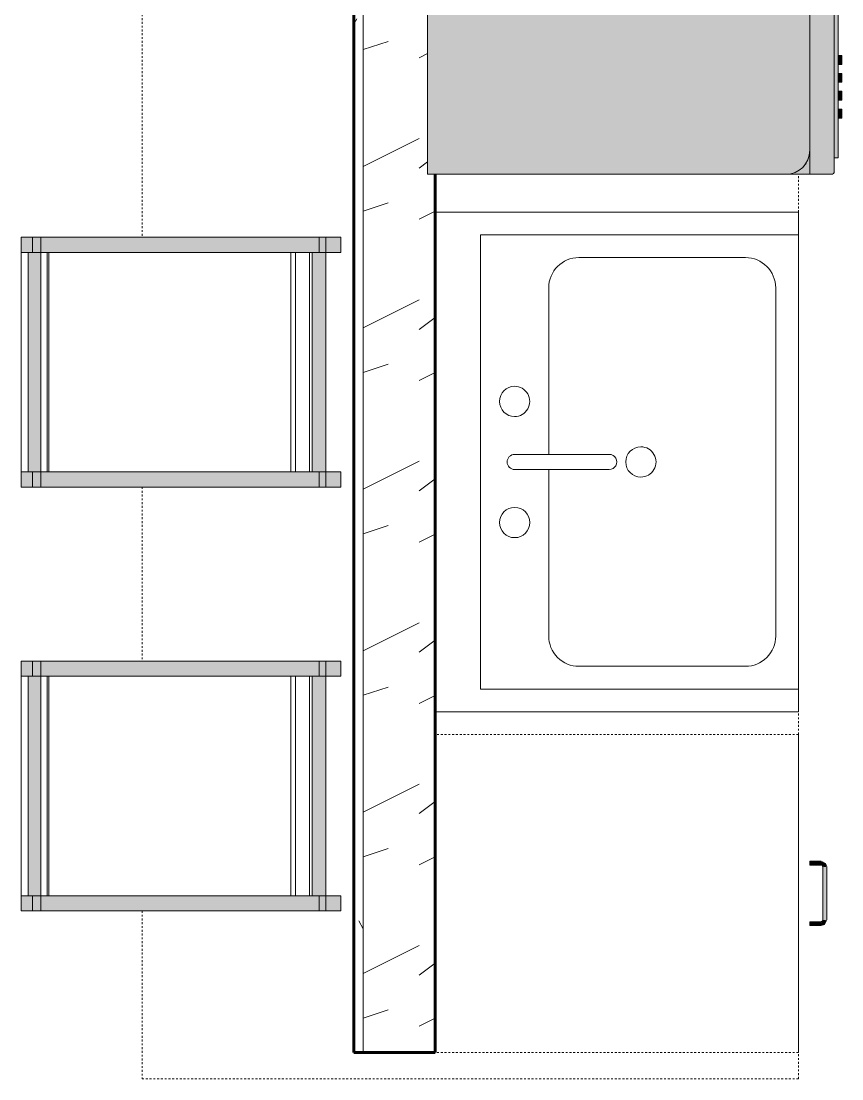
# Model space of a CAD drawing. Header units: inches. Extents: x -4169 to -1846, y 9706 to 12377.
# Drawn here: x -3640.9 to -3586.6, y 10031.1 to 10100.9 of the extents above; entities that cross this region are included whole.
import ezdxf

# ---------------------------------------------------------------- set-up
doc = ezdxf.new("R2010")
doc.units = ezdxf.units.IN
doc.header["$MEASUREMENT"] = 0
doc.linetypes.add('Dash', pattern=[0.25, 0.125, -0.125])
for name, color, linetype, lineweight in [('0-1', 7, 'Continuous', 5), ('0-2', 90, 'Continuous', 18), ('A-WALL-3', 50, 'Continuous', 60), ('A-WALL-4', 90, 'Continuous', 18), ('A-WALL-PATT-1', 250, 'Continuous', 9), ('A-WALL-PATT-2', 253, 'Continuous', 9), ('I-FURN-1', 250, 'Continuous', 9), ('I-FURN-2', 9, 'Continuous', 9), ('P-SANR-FIXT-2', 250, 'Continuous', 9), ('Q-CASE', 31, 'Continuous', 9), ('Q-CASE-3', 250, 'Continuous', 9), ('Q-CASE-HDLN-1', 250, 'Dash', 9), ('Q-CASE-HDLN-2', 31, 'Continuous', 9), ('Q-SPCQ-1', 250, 'Continuous', 9), ('Q-SPCQ-2', 55, 'Continuous', 9)]:
    doc.layers.add(name, color=color, linetype=linetype, lineweight=lineweight)

# ---------------------------------------------------------------- blocks, each defined once
blk = doc.blocks.new('OD_CW_Countertop - OD_CW_Countertop-2487201-ENLARGED RCP - 3RD FLOOR PLAN')
at = {"layer": 'Q-CASE-HDLN-1'}
for p, q in [((11.829, 24), (0.738, 24)), ((0.738, 24), (0.738, -19.375)), ((39.829, 24), (28.329, 24)), ((71.052, 24), (56.329, 24)), ((99.052, 24), (87.552, 24)), ((129.263, 24), (115.552, 24)), ((129.263, -19.375), (129.263, 24)), ((0.738, -19.375), (60.488, -19.375)), ((84.488, -19.375), (129.263, -19.375))]:
    blk.add_line(p, q, dxfattribs=at)
blk = doc.blocks.new('Sink Kitchen-Single - 30_ x 21_-1372827-ENLARGED RCP - 3RD FLOOR PLAN')
at = {"layer": 'P-SANR-FIXT-2'}
for p, q in [((-14.382, 10.408), (15.618, 10.408)), ((-14.382, -10.592), (-14.382, 10.408)), ((15.618, 10.408), (15.618, -10.592)), ((-10.882, 8.908), (12.118, 8.908)), ((-12.882, -4.092), (-12.882, 6.908)), ((14.118, 6.908), (14.118, -4.092)), ((0.118, -8.342), (0.118, -2.092)), ((1.118, -8.342), (1.118, -2.092)), ((0.118, -6.092), (-10.882, -6.092)), ((12.118, -6.092), (1.118, -6.092)), ((15.618, -10.592), (-14.382, -10.592))]:
    blk.add_line(p, q, dxfattribs=at)
for centre, radius, start, end in [((-10.882, 6.908), 2, 90, 180), ((12.118, 6.908), 2, 360, 90), ((0.618, 0), 1, 360, 180), ((0.618, 0), 1, 180, 0), ((0.618, -2.092), 0.5, 360, 180), ((-10.882, -4.092), 2, 180, 270), ((12.118, -4.092), 2, 270, 0), ((-3.382, -8.342), 1, 360, 180), ((4.618, -8.342), 1, 0, 180), ((-3.382, -8.342), 1, 180, 0), ((0.618, -8.342), 0.5, 180, 0), ((4.618, -8.342), 1, 180, 0)]:
    blk.add_arc(centre, radius, start, end, dxfattribs=at)
blk = doc.blocks.new('Dishwasher_15404 - 34_ counter-1372825-ENLARGED RCP - 3RD FLOOR PLAN')
at = {"layer": 'Q-SPCQ-2'}
for points in [[(6.301, -24), (23.675, -24), (24.083, -23.946), (24.463, -23.789), (24.833, -23.481), (25.065, -23.149), (25.205, -22.767), (25.25, -22.425), (25.25, -1.575), (25.167, -1.095), (24.982, -0.713), (24.74, -0.424), (24.463, -0.211), (24.083, -0.054), (23.675, 0), (0, 0), (0, -24)], [(26.588, -24), (26.731, -23.978), (26.817, -23.942), (26.875, -23.803), (26.868, -0.146), (26.817, -0.058), (26.678, 0), (25.25, 0), (25.25, -24), (25.803, -24)], [(27.125, -2.609), (27.125, -1.093), (26.875, -1.093), (26.875, -2.609)], [(27.125, -3.814), (27.125, -2.609), (26.875, -2.63), (26.875, -3.814)], [(27.125, -20.186), (27.125, -3.814), (26.875, -3.814), (26.875, -20.186)], [(27.375, -5.808), (27.375, -4.824), (27.125, -4.824), (27.125, -5.808)], [(27.375, -6.793), (27.375, -5.808), (27.125, -5.808), (27.125, -6.793)], [(27.375, -16.741), (27.375, -16.15), (27.125, -16.15), (27.125, -16.741)], [(27.375, -17.922), (27.375, -17.331), (27.125, -17.331), (27.125, -17.922)], [(27.375, -19.103), (27.375, -18.512), (27.125, -18.512), (27.125, -19.103)], [(27.125, -21.391), (27.125, -20.186), (26.875, -20.186), (26.875, -21.391)], [(27.375, -20.284), (27.375, -19.693), (27.125, -19.693), (27.125, -20.284)], [(27.125, -22.907), (27.125, -21.391), (26.875, -21.391), (26.896, -22.907)]]:
    blk.add_hatch(color=256, dxfattribs=at).paths.add_polyline_path(points, flags=0)
h = blk.add_hatch(color=256, dxfattribs=at)
h.paths.add_polyline_path([(24.566, -24), (25.25, -24), (25.23, -22.622), (25.196, -22.833), (24.962, -23.333), (24.74, -23.576), (24.463, -23.789), (24.083, -23.946), (23.874, -24), (24.083, -24)], flags=0)
h.paths.add_polyline_path([(25.25, -1.575), (25.25, 0), (23.675, 0), (24.083, -0.054), (24.463, -0.211), (24.833, -0.519), (25.039, -0.787), (25.217, -1.254)], flags=0)
h = blk.add_hatch(color=256, dxfattribs=at)
h.paths.add_polyline_path([(25.065, -23.149), (25.12, -23.053), (25.134, -22.983)], flags=0)
h.paths.add_polyline_path([(25.201, -22.795), (25.23, -22.622), (25.204, -22.776)], flags=0)
h.paths.add_polyline_path([(25.004, -0.742), (24.962, -0.667), (24.982, -0.713)], flags=0)
at = {"layer": 'Q-SPCQ-1'}
for p, q in [((0, -24), (0, 0)), ((0, 0), (23.675, 0)), ((23.675, 0), (25.25, 0)), ((25.25, 0), (26.678, 0)), ((25.25, 0), (25.25, -1.575)), ((26.875, -0.197), (26.875, -23.803)), ((27.125, -1.093), (26.875, -1.093)), ((27.125, -2.609), (27.125, -1.093)), ((25.25, -1.575), (25.25, -22.425)), ((27.125, -3.814), (27.125, -2.609)), ((27.125, -20.186), (27.125, -3.814)), ((27.125, -4.824), (27.375, -4.824)), ((27.375, -5.808), (27.375, -4.824)), ((27.375, -6.793), (27.375, -5.808)), ((27.375, -6.793), (27.125, -6.793)), ((27.375, -16.15), (27.125, -16.15)), ((27.375, -16.741), (27.125, -16.741)), ((27.375, -16.741), (27.375, -16.15)), ((27.375, -17.331), (27.125, -17.331)), ((27.375, -17.922), (27.375, -17.331)), ((27.375, -17.922), (27.125, -17.922)), ((27.375, -18.512), (27.125, -18.512)), ((27.375, -19.103), (27.375, -18.512)), ((27.375, -19.103), (27.125, -19.103)), ((27.375, -19.693), (27.125, -19.693)), ((27.125, -21.391), (27.125, -20.186)), ((27.375, -20.284), (27.375, -19.693)), ((27.375, -20.284), (27.125, -20.284)), ((27.125, -22.907), (27.125, -21.391)), ((25.25, -22.425), (25.25, -24)), ((27.125, -22.907), (26.875, -22.907)), ((23.675, -24), (0, -24)), ((25.25, -24), (23.675, -24)), ((26.678, -24), (25.25, -24))]:
    blk.add_line(p, q, dxfattribs=at)
for centre, radius, start, end in [((26.678, -0.197), 0.197, 0, 90), ((23.675, -1.575), 1.575, 0, 90), ((23.675, -1.575), 1.575, 32.07702, 42.33591), ((26.678, -0.197), 0.197, 15, 75), ((23.675, -1.575), 1.575, 17.81823, 27.52661), ((23.675, -1.575), 1.575, 0, 13.64245), ((23.675, -22.425), 1.575, 270, 0), ((23.675, -22.425), 1.575, 332.47339, 342.18177), ((23.675, -22.425), 1.575, 346.35755, 0), ((23.675, -22.425), 1.575, 317.66409, 327.92298), ((26.678, -23.803), 0.197, 270, 0)]:
    blk.add_arc(centre, radius, start, end, dxfattribs=at)
blk = doc.blocks.new('Bar_Stool_6722_1_ - Bar_Stool_6722_1_-1372833-ENLARGED RCP - 3RD FLOOR PLAN')
at = {"layer": 'I-FURN-2'}
for points in [[(0, -0.46), (0, -0.75), (1, -0.75), (1, 0), (0, 0)], [(15.5, 0), (15.5, -0.75), (16.5, -0.75), (16.5, 0), (16, 0)], [(1, -0.754), (1, -1.305), (15.5, -1.299), (15.5, -0.46), (1, -0.46), (1, -0.75)], [(0, -1.299), (1, -1.299), (1, -0.75), (0, -0.754), (0, -0.941)], [(0, -1.827), (0, -19.692), (1, -19.692), (1, -1.299), (0, -1.299)], [(15.5, -1.299), (16.5, -1.299), (16.5, -0.75), (15.5, -0.754), (15.5, -0.941)], [(15.5, -1.827), (15.5, -19.692), (16.5, -19.692), (16.5, -1.299), (15.5, -1.299)], [(1, -20.135), (15.5, -20.135), (15.5, -19.223), (1, -19.223), (1, -19.692)], [(0, -19.886), (0, -20.135), (1, -20.135), (1, -19.692), (0, -19.692)], [(0, -21.133), (1, -21.133), (1, -20.135), (0, -20.135)], [(15.5, -19.692), (15.5, -20.135), (16.5, -20.135), (16.5, -19.692), (15.982, -19.692)], [(15.5, -21.133), (16.5, -21.133), (16.5, -20.135), (15.5, -20.135)]]:
    blk.add_hatch(color=256, dxfattribs=at).paths.add_polyline_path(points, flags=0)
at = {"layer": 'I-FURN-1'}
for p, q in [((0, 0), (0, -0.75)), ((0, 0), (1, 0)), ((1, -0.75), (1, 0)), ((15.5, 0), (1, 0)), ((15.5, -0.46), (1, -0.46)), ((15.5, 0), (15.5, -0.75)), ((15.5, 0), (16.5, 0)), ((16.5, -0.75), (16.5, 0)), ((0, -0.75), (0, -1.299)), ((1, -0.75), (0, -0.75)), ((0, -1.299), (0, -19.692)), ((1, -1.299), (0, -1.299)), ((1, -1.299), (1, -0.75)), ((1, -19.692), (1, -1.299)), ((1, -1.305), (15.5, -1.305)), ((15.5, -0.75), (15.5, -1.299)), ((16.5, -0.75), (15.5, -0.75)), ((15.5, -1.299), (15.5, -19.692)), ((16.5, -1.299), (15.5, -1.299)), ((16.5, -1.299), (16.5, -0.75)), ((16.5, -19.692), (16.5, -1.299)), ((15.5, -1.73), (1, -1.73)), ((15.5, -1.827), (1, -1.827)), ((15.5, -17.827), (1, -17.827)), ((15.5, -18.132), (1, -18.132)), ((15.5, -19.066), (1, -19.066)), ((15.5, -19.223), (1, -19.223)), ((1, -19.692), (0, -19.692)), ((0, -19.692), (0, -20.135)), ((0, -20.135), (0, -21.133)), ((1, -20.135), (0, -20.135)), ((1, -20.135), (1, -19.692)), ((1, -20.135), (15.5, -20.135)), ((1, -21.133), (1, -20.135)), ((15.5, -19.692), (15.5, -20.135)), ((16.5, -19.692), (15.5, -19.692)), ((15.5, -20.135), (15.5, -21.133)), ((16.5, -20.135), (15.5, -20.135)), ((16.5, -20.135), (16.5, -19.692)), ((16.5, -21.133), (16.5, -20.135)), ((0, -21.133), (1, -21.133)), ((15.5, -21.133), (16.5, -21.133))]:
    blk.add_line(p, q, dxfattribs=at)
blk = doc.blocks.new('Bar_Stool_6722_1_ - Bar_Stool_6722_1_-1229311-ENLARGED RCP - 3RD FLOOR PLAN')
at = {"layer": 'I-FURN-2'}
for points in [[(1, 20.135), (1, 21.133), (0, 21.133), (0, 20.135)], [(16.5, 21.133), (15.5, 21.133), (15.5, 20.135), (16.5, 20.135)], [(1, 20.135), (0, 20.135), (0, 19.692), (1, 19.692), (1, 19.886)], [(1, 19.692), (0, 19.692), (0, 1.299), (1, 1.299), (1, 17.827)], [(16.5, 19.692), (16.5, 20.135), (15.5, 20.135), (15.5, 19.692), (16, 19.692)], [(16.5, 19.692), (15.5, 19.692), (15.5, 1.299), (16.5, 1.299), (16.5, 17.827)], [(1, 1.299), (0, 1.299), (0, 0.75), (1, 0.754), (1, 0.941)], [(1, 0.46), (1, 0.75), (0, 0.75), (0, 0), (1, 0)], [(16.5, 0.754), (16.5, 1.299), (15.5, 1.299), (15.5, 0.75), (16.5, 0.75)], [(16.5, 0.46), (16.5, 0.75), (15.5, 0.75), (15.5, 0), (16.5, 0)]]:
    blk.add_hatch(color=256, dxfattribs=at).paths.add_polyline_path(points, flags=0)
h = blk.add_hatch(color=256, dxfattribs=at)
h.paths.add_polyline_path([(11.824, 20.135), (1, 20.135), (1, 19.223), (11.824, 19.223)], flags=0)
h.paths.add_polyline_path([(15.5, 20.135), (11.824, 20.135), (11.824, 19.223), (15.5, 19.223), (15.5, 19.692)], flags=0)
h = blk.add_hatch(color=256, dxfattribs=at)
h.paths.add_polyline_path([(11.824, 1.305), (1, 1.299), (1, 0.46), (11.824, 0.46), (11.824, 0.754)], flags=0)
h.paths.add_polyline_path([(15.5, 0.75), (15.5, 1.305), (11.824, 1.299), (11.824, 0.46), (15.5, 0.46)], flags=0)
at = {"layer": 'I-FURN-1'}
for p, q in [((1, 21.133), (0, 21.133)), ((0, 21.133), (0, 20.135)), ((1, 20.135), (1, 21.133)), ((16.5, 21.133), (15.5, 21.133)), ((15.5, 21.133), (15.5, 20.135)), ((16.5, 20.135), (16.5, 21.133)), ((0, 20.135), (0, 19.692)), ((0, 20.135), (1, 20.135)), ((0, 19.692), (0, 1.299)), ((0, 19.692), (1, 19.692)), ((15.5, 20.135), (1, 20.135)), ((1, 19.692), (1, 20.135)), ((1, 1.299), (1, 19.692)), ((15.5, 20.135), (15.5, 19.692)), ((15.5, 20.135), (16.5, 20.135)), ((15.5, 19.692), (15.5, 1.299)), ((15.5, 19.692), (16.5, 19.692)), ((16.5, 19.692), (16.5, 20.135)), ((16.5, 1.299), (16.5, 19.692)), ((1, 19.223), (15.5, 19.223)), ((1, 19.066), (15.5, 19.066)), ((1, 18.132), (15.5, 18.132)), ((1, 17.827), (15.5, 17.827)), ((1, 1.827), (15.5, 1.827)), ((1, 1.73), (15.5, 1.73)), ((0, 1.299), (1, 1.299)), ((0, 1.299), (0, 0.75)), ((0, 0.75), (0, 0)), ((0, 0.75), (1, 0.75)), ((15.5, 1.305), (1, 1.305)), ((1, 0.75), (1, 1.299)), ((1, 0), (1, 0.75)), ((15.5, 1.299), (16.5, 1.299)), ((15.5, 1.299), (15.5, 0.75)), ((15.5, 0.75), (15.5, 0)), ((15.5, 0.75), (16.5, 0.75)), ((16.5, 0.75), (16.5, 1.299)), ((16.5, 0), (16.5, 0.75)), ((1, 0.46), (15.5, 0.46)), ((16.5, 0), (15.5, 0)), ((1, 0), (0, 0)), ((1, 0), (15.5, 0))]:
    blk.add_line(p, q, dxfattribs=at)
blk = doc.blocks.new('Vanity Cabinet-Double Door - 33_-2164608-ENLARGED RCP - 3RD FLOOR PLAN')
at = {"layer": 'Q-CASE-3'}
for p, q in [((-15.762, -24), (-15.762, 0)), ((-15.762, 0), (17.238, 0)), ((17.238, 0), (17.238, -24)), ((17.238, -24), (-15.762, -24))]:
    blk.add_line(p, q, dxfattribs=at)
blk = doc.blocks.new('Drawer_Base_Cabinet_3_drawer_12205 - 21_-V26-ENLARGED RCP - 3RD FLOOR PLAN')
at = {"layer": 'Q-CASE'}
for points in [[(-1.383, -24.75), (-1.371, -25.5), (-1.142, -25.5), (-1.154, -24.75), (-1.371, -24.75)], [(2.617, -24.75), (2.629, -25.5), (2.858, -25.5), (2.846, -24.75), (2.629, -24.75)], [(-1.351, -25.5), (-1.31, -25.687), (-1.277, -25.765), (-1.125, -25.828), (-1.012, -25.812), (-1.032, -25.642), (-1.2, -25.5), (-1.325, -25.5)], [(-1.154, -25.5), (-1.062, -25.611), (-1.025, -25.629), (-1.142, -25.512)], [(-1.012, -25.875), (2.488, -25.858), (2.488, -25.625), (-1.012, -25.642), (-1.012, -25.871)], [(2.488, -25.75), (2.488, -25.838), (2.641, -25.811), (2.76, -25.747), (2.816, -25.613), (2.8, -25.5), (2.649, -25.5), (2.488, -25.687), (2.488, -25.718)], [(2.488, -25.642), (2.599, -25.55), (2.617, -25.512), (2.5, -25.629)]]:
    blk.add_hatch(color=256, dxfattribs=at).paths.add_polyline_path(points, flags=0)
at = {"layer": 'Q-CASE-HDLN-1'}
for p, q in [((11.238, 0), (-9.762, 0)), ((-9.762, -24), (-9.762, 0)), ((11.238, -24), (11.238, 0)), ((11.238, -24), (-9.762, -24))]:
    blk.add_line(p, q, dxfattribs=at)
at = {"layer": 'Q-CASE-HDLN-2'}
for p, q in [((-1.387, -25.5), (-1.387, -24.75)), ((-1.387, -24.75), (-1.383, -24.75)), ((-1.137, -24.75), (-1.387, -24.75)), ((-1.387, -25.5), (-1.387, -24.75)), ((-1.387, -24.75), (-1.383, -24.75)), ((-1.383, -24.75), (-1.387, -24.75)), ((-1.387, -25.5), (-1.387, -24.75)), ((-1.387, -24.75), (-1.383, -24.75)), ((-1.383, -24.75), (-1.387, -24.75)), ((-1.142, -24.75), (-1.137, -24.75)), ((-1.142, -24.75), (-1.137, -24.75)), ((-1.137, -24.75), (-1.142, -24.75)), ((-1.142, -24.75), (-1.137, -24.75)), ((-1.137, -24.75), (-1.142, -24.75)), ((-1.137, -24.75), (-1.137, -25.5)), ((-1.137, -24.75), (-1.137, -25.5)), ((-1.137, -24.75), (-1.137, -25.5)), ((2.613, -25.5), (2.613, -24.75)), ((2.863, -24.75), (2.613, -24.75)), ((2.613, -24.75), (2.617, -24.75)), ((2.613, -25.5), (2.613, -24.75)), ((2.617, -24.75), (2.613, -24.75)), ((2.613, -24.75), (2.617, -24.75)), ((2.613, -25.5), (2.613, -24.75)), ((2.617, -24.75), (2.613, -24.75)), ((2.613, -24.75), (2.617, -24.75)), ((2.858, -24.75), (2.863, -24.75)), ((2.863, -24.75), (2.858, -24.75)), ((2.858, -24.75), (2.863, -24.75)), ((2.863, -24.75), (2.858, -24.75)), ((2.858, -24.75), (2.863, -24.75)), ((2.863, -24.75), (2.863, -25.5)), ((2.863, -24.75), (2.863, -25.5)), ((2.863, -24.75), (2.863, -25.5)), ((-1.313, -25.724), (-1.387, -25.5)), ((-1.313, -25.724), (-1.387, -25.5)), ((-1.137, -25.5), (-1.117, -25.537)), ((-1.137, -25.5), (-1.117, -25.537)), ((-1.012, -25.875), (-1.101, -25.831)), ((-1.012, -25.875), (-1.101, -25.831)), ((-1.012, -25.625), (2.488, -25.625)), ((2.488, -25.625), (2.525, -25.605)), ((2.488, -25.625), (2.525, -25.605)), ((2.711, -25.801), (2.488, -25.875)), ((2.711, -25.801), (2.488, -25.875)), ((2.863, -25.5), (2.818, -25.588)), ((2.863, -25.5), (2.818, -25.588)), ((2.488, -25.875), (-1.012, -25.875))]:
    blk.add_line(p, q, dxfattribs=at)
at = {"layer": 'Q-CASE-HDLN-2', "flags": 128}
for points in [[(-1.012, -25.875), (-1.313, -25.724), (-1.387, -25.5)], [(-1.137, -25.5), (-1.08, -25.605), (-1.012, -25.625)], [(2.863, -25.5), (2.711, -25.801), (2.488, -25.875)], [(2.488, -25.625), (2.593, -25.568), (2.613, -25.5)]]:
    blk.add_lwpolyline(points, dxfattribs=at)
blk = doc.blocks.new('CTR - 1st Phase - Unit Layouts_rvt-1-ENLARGED RCP - 3RD FLOOR PLAN')
at = {"layer": 'A-WALL-PATT-1'}
h = blk.add_hatch(dxfattribs=at)
h.set_pattern_fill('FP_1', color=256, style=0, pattern_type=2)
h.set_pattern_definition([(0, (0, 0), (20.48, 5.12), [0.845, -14.515, 0.845, -14.515, -81.92]), (0, (0, 0), (20.48, 5.12), [-30.72, 0.845, -29.875, 0.845, -14.515, -35.84]), (0, (0, 0), (20.48, 5.12), [-76.8, 0.845, -9.395, 0.845, -24.755]), (120, (7.68, 2.56), (-14.67405, 15.1762003), [0.845, -14.515, 0.845, -14.515, -81.92]), (120, (7.68, 2.56), (-14.67405, 15.1762003), [-30.72, 0.845, -29.875, 0.845, -14.515, -35.84]), (120, (7.68, 2.56), (-14.67405, 15.1762003), [-76.8, 0.845, -9.395, 0.845, -24.755]), (240, (10.24, 12.8), (-5.80595, -20.2962003), [0.845, -14.515, 0.845, -14.515, -81.92]), (240, (10.24, 12.8), (-5.80595, -20.2962003), [-30.72, 0.845, -29.875, 0.845, -14.515, -35.84]), (240, (10.24, 12.8), (-5.80595, -20.2962003), [-76.8, 0.845, -9.395, 0.845, -24.755])])
h.paths.add_polyline_path([(-3618.874, 10032.814), (-3618.249, 10032.814), (-3618.249, 10157.814), (-3618.874, 10157.814), (-3618.874, 10036.507)], flags=0)
at = {"layer": 'A-WALL-PATT-2'}
h = blk.add_hatch(dxfattribs=at)
h.set_pattern_fill('FP_2', color=256, style=0, pattern_type=2)
h.set_pattern_definition([(216.87, (4.265, 10.662), (31.9871619, 21.32545714), [5.331, -47.981]), (206.565, (10.662, 7.464), (-10.662476, -10.6620098), [11.921, -11.921]), (198.435, (10.662, 2.132), (-21.3244936, -10.6625869), [6.744, -26.974])])
h.paths.add_polyline_path([(-3618.249, 10032.814), (-3613.499, 10032.814), (-3613.499, 10090.814), (-3613.999, 10090.814), (-3613.999, 10114.814), (-3613.499, 10114.814), (-3613.499, 10157.814), (-3618.249, 10157.814), (-3618.249, 10036.651)], flags=0)
at = {"layer": 'A-WALL-3'}
for p, q in [((-3618.874, 10032.814), (-3618.874, 10157.814)), ((-3613.499, 10090.814), (-3613.499, 10032.814)), ((-3613.499, 10032.814), (-3618.874, 10032.814))]:
    blk.add_line(p, q, dxfattribs=at)
at = {"layer": 'A-WALL-4'}
blk.add_line((-3618.249, 10157.814), (-3618.249, 10032.814), dxfattribs=at)
at = {"layer": '0-2'}
for name, p, rotation in [('OD_CW_Countertop - OD_CW_Countertop-2487201-ENLARGED RCP - 3RD FLOOR PLAN', (-3608.874, 10030.327), 89.99999999989015), ('Vanity Cabinet-Double Door - 33_-2164608-ENLARGED RCP - 3RD FLOOR PLAN', (-3613.499, 10071.077), 89.99999999998313), ('Sink Kitchen-Single - 30_ x 21_-1372827-ENLARGED RCP - 3RD FLOOR PLAN', (-3599.906, 10072.432), 270.0000000001), ('Bar_Stool_6722_1_ - Bar_Stool_6722_1_-1372833-ENLARGED RCP - 3RD FLOOR PLAN', (-3640.862, 10070.156), 90.00000000009354), ('Bar_Stool_6722_1_ - Bar_Stool_6722_1_-1229311-ENLARGED RCP - 3RD FLOOR PLAN', (-3640.862, 10058.656), 270.000000000095), ('Drawer_Base_Cabinet_3_drawer_12205 - 21_-V26-ENLARGED RCP - 3RD FLOOR PLAN', (-3613.499, 10042.577), 89.99999999998313)]:
    blk.add_blockref(name, p, dxfattribs=dict(at, rotation=rotation))
blk.add_blockref('Dishwasher_15404 - 34_ counter-1372825-ENLARGED RCP - 3RD FLOOR PLAN', (-3613.999, 10114.814), dxfattribs=at)

msp = doc.modelspace()

# ---------------------------------------------------------------- block references
at = {"layer": '0-1'}
msp.add_blockref('CTR - 1st Phase - Unit Layouts_rvt-1-ENLARGED RCP - 3RD FLOOR PLAN', (0, 0), dxfattribs=at)

doc.saveas('drawing.dxf')
